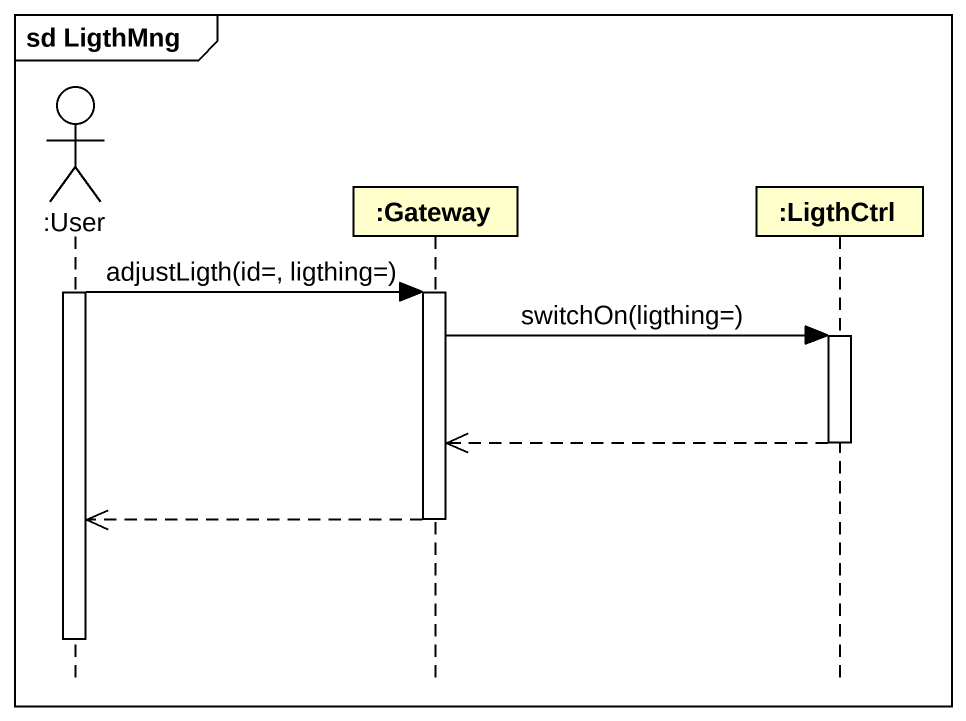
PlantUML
@startuml
mainframe sd LigthMng
hide footbox
actor ":User" as User
participant ":Gateway" as Gateway
participant ":LigthCtrl" as LigthCtrl

activate User
User -> Gateway : adjustLigth(id=, ligthing=)
activate Gateway
Gateway -> LigthCtrl : switchOn(ligthing=)
activate LigthCtrl
LigthCtrl -->> Gateway
deactivate LigthCtrl
Gateway -->> User
deactivate Gateway
deactivate User
@enduml
